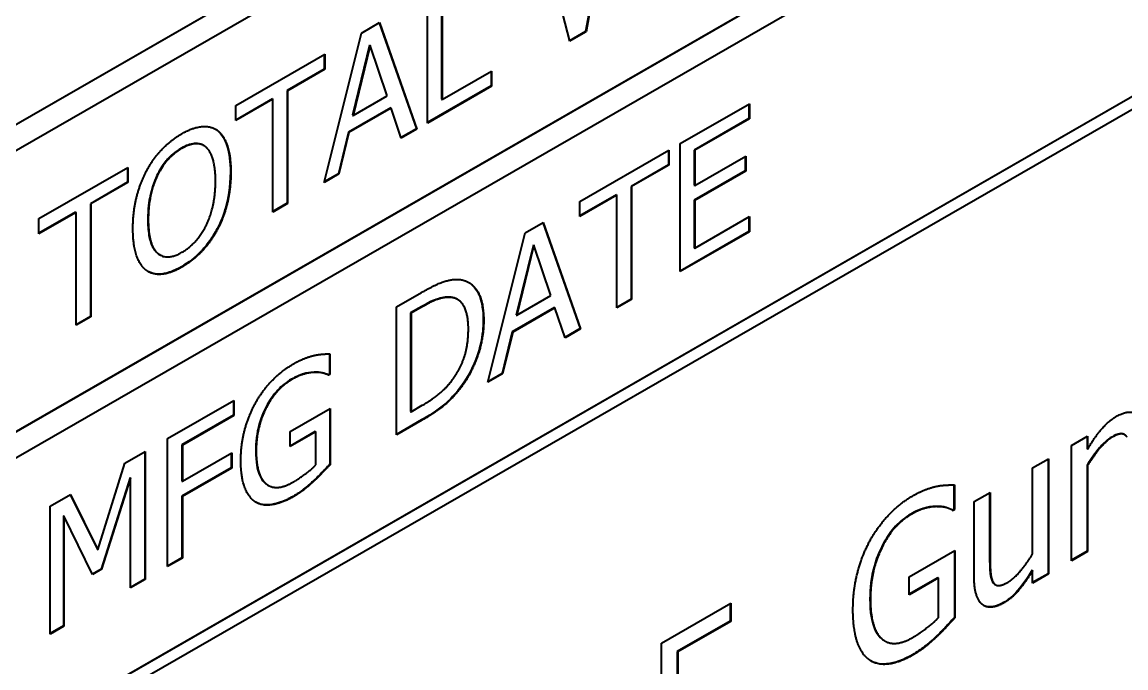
# Model space of a CAD drawing. Header units: millimetres. Extents: x 0 to 5945, y 0 to 4205.
# Drawn here: x 5573.86 to 5582.67, y 3282.31 to 3287.47 of the extents above; entities that cross this region are included whole.
import ezdxf

# ---------------------------------------------------------------- set-up
doc = ezdxf.new("R2010")
doc.units = ezdxf.units.MM
doc.header["$LTSCALE"] = 5
doc.layers.add('가시적인 것(ISO)', color=3, linetype='Continuous', lineweight=40)
doc.layers.add('가시적인 좁은 것(ISO)', color=3, linetype='Continuous', lineweight=35)

msp = doc.modelspace()

# ---------------------------------------------------------------- linework, layer by layer
at = {"layer": '가시적인 것(ISO)'}
for p, q in [((5573.3832, 3286.4074), (5589.1128, 3295.4655)), ((5589.1163, 3295.4634), (5573.3832, 3286.4033)), ((5573.3832, 3286.199), (5589.1163, 3295.2591)), ((5573.3832, 3283.9548), (5589.1128, 3293.0128)), ((5589.1163, 3293.0108), (5573.3832, 3283.9507)), ((5573.3832, 3283.7463), (5589.1163, 3292.8064)), ((5573.3832, 3281.5021), (5589.1128, 3290.5602)), ((5589.1163, 3290.5582), (5573.3832, 3281.4981)), ((5589.2047, 3290.5069), (5573.2948, 3281.345)), ((5578.5346, 3288.3445), (5578.3598, 3287.3959)), ((5578.5381, 3288.3425), (5578.3634, 3287.3938)), ((5578.233, 3287.3188), (5578.0074, 3288.2108)), ((5577.2109, 3287.7521), (5577.2109, 3286.8552)), ((5577.2144, 3287.7542), (5577.2144, 3286.8531)), ((5577.097, 3286.6646), (5577.097, 3287.6865)), ((5576.5705, 3287.3834), (5576.7152, 3287.4667)), ((5576.7129, 3287.4653), (5577.0096, 3286.6184)), ((5576.7152, 3287.4667), (5577.0132, 3286.6163)), ((5576.2725, 3286.1898), (5576.5705, 3287.3834)), ((5578.3598, 3287.3959), (5578.2321, 3287.3223)), ((5578.3634, 3287.3938), (5578.233, 3287.3188)), ((5578.3598, 3287.3959), (5578.3634, 3287.3938)), ((5576.6365, 3287.2863), (5576.5004, 3286.7267)), ((5576.64, 3287.2842), (5576.5039, 3286.7247)), ((5576.6365, 3287.2863), (5576.64, 3287.2842)), ((5576.7768, 3286.8819), (5576.64, 3287.2842)), ((5575.5677, 3286.8059), (5576.2783, 3287.2151)), ((5576.2747, 3287.213), (5576.2747, 3287.0962)), ((5576.2783, 3287.2151), (5576.2783, 3287.0942)), ((5576.2747, 3287.0962), (5575.9782, 3286.9254)), ((5576.2783, 3287.0942), (5575.9817, 3286.9234)), ((5576.2747, 3287.0962), (5576.2783, 3287.0942)), ((5577.2144, 3286.8531), (5577.6091, 3287.0804)), ((5577.6056, 3287.0784), (5577.6056, 3286.9615)), ((5577.6091, 3287.0804), (5577.6091, 3286.9595)), ((5575.9782, 3286.9254), (5575.9817, 3286.9234)), ((5575.9782, 3286.9254), (5575.9782, 3286.0244)), ((5575.9817, 3286.9234), (5575.9817, 3286.0224)), ((5577.6056, 3286.9615), (5577.097, 3286.6687)), ((5577.6091, 3286.9595), (5577.097, 3286.6646)), ((5577.6056, 3286.9615), (5577.6091, 3286.9595)), ((5575.8607, 3286.8578), (5575.5677, 3286.6891)), ((5575.8643, 3286.8557), (5575.5677, 3286.685)), ((5575.8607, 3286.8578), (5575.8643, 3286.8557)), ((5575.8643, 3285.9547), (5575.8643, 3286.8557)), ((5576.5039, 3286.7247), (5576.7768, 3286.8819)), ((5577.2109, 3286.8552), (5577.2144, 3286.8531)), ((5579.1133, 3286.5005), (5579.6663, 3286.8189)), ((5579.6663, 3286.8189), (5579.6663, 3286.698)), ((5575.5677, 3286.685), (5575.5677, 3286.8059)), ((5576.8055, 3286.7865), (5576.4681, 3286.5922)), ((5576.809, 3286.7845), (5576.4717, 3286.5902)), ((5576.8055, 3286.7865), (5576.809, 3286.7845)), ((5576.8893, 3286.545), (5576.809, 3286.7845)), ((5579.6627, 3286.8169), (5579.6627, 3286.7001)), ((5576.5004, 3286.7267), (5576.5039, 3286.7247)), ((5579.6627, 3286.7001), (5579.2272, 3286.4493)), ((5579.6663, 3286.698), (5579.2308, 3286.4472)), ((5579.6627, 3286.7001), (5579.6663, 3286.698)), ((5575.4195, 3286.6078), (5575.423, 3286.6058)), ((5576.4681, 3286.5922), (5576.3879, 3286.2603)), ((5576.4717, 3286.5902), (5576.3914, 3286.2583)), ((5576.4681, 3286.5922), (5576.4717, 3286.5902)), ((5577.0096, 3286.6184), (5576.8881, 3286.5484)), ((5577.0132, 3286.6163), (5576.8893, 3286.545)), ((5577.0096, 3286.6184), (5577.0132, 3286.6163)), ((5575.3089, 3286.4876), (5575.3125, 3286.4856)), ((5579.1133, 3285.4786), (5579.1133, 3286.5005)), ((5578.3132, 3286.0398), (5579.0238, 3286.4489)), ((5579.0202, 3286.4469), (5579.0202, 3286.3301)), ((5579.0238, 3286.4489), (5579.0238, 3286.328)), ((5579.2272, 3286.4493), (5579.2308, 3286.4472)), ((5579.2272, 3286.4493), (5579.2272, 3286.1694)), ((5579.2308, 3286.4472), (5579.2308, 3286.1673)), ((5579.2308, 3286.1673), (5579.6369, 3286.4012)), ((5579.6334, 3286.3992), (5579.6334, 3286.2823)), ((5579.6369, 3286.4012), (5579.6369, 3286.2803)), ((5573.9977, 3285.9017), (5574.7082, 3286.3109)), ((5574.7047, 3286.3089), (5574.7047, 3286.192)), ((5574.7082, 3286.3109), (5574.7082, 3286.19)), ((5579.0202, 3286.3301), (5578.7237, 3286.1593)), ((5579.0238, 3286.328), (5578.7272, 3286.1573)), ((5579.0202, 3286.3301), (5579.0238, 3286.328)), ((5576.3914, 3286.2583), (5576.2725, 3286.1898)), ((5576.3879, 3286.2603), (5576.2737, 3286.1946)), ((5576.3879, 3286.2603), (5576.3914, 3286.2583)), ((5579.6334, 3286.2823), (5579.2272, 3286.0485)), ((5579.6369, 3286.2803), (5579.2308, 3286.0464)), ((5579.6334, 3286.2823), (5579.6369, 3286.2803)), ((5574.7047, 3286.192), (5574.4081, 3286.0213)), ((5574.7082, 3286.19), (5574.4117, 3286.0192)), ((5574.7047, 3286.192), (5574.7082, 3286.19)), ((5578.7237, 3286.1593), (5578.7237, 3285.2583)), ((5578.7237, 3286.1593), (5578.7272, 3286.1573)), ((5578.7272, 3286.1573), (5578.7272, 3285.2562)), ((5579.2272, 3286.1694), (5579.2308, 3286.1673)), ((5578.6062, 3286.0917), (5578.3132, 3285.9229)), ((5578.6098, 3286.0896), (5578.3132, 3285.9189)), ((5578.3132, 3285.9189), (5578.3132, 3286.0398)), ((5578.6062, 3286.0917), (5578.6098, 3286.0896)), ((5578.6098, 3285.1886), (5578.6098, 3286.0896)), ((5579.2272, 3286.0485), (5579.2308, 3286.0464)), ((5579.2272, 3286.0485), (5579.2272, 3285.6692)), ((5579.2308, 3286.0464), (5579.2308, 3285.6671)), ((5574.2907, 3285.9536), (5573.9977, 3285.7849)), ((5574.2942, 3285.9516), (5573.9977, 3285.7808)), ((5574.2907, 3285.9536), (5574.2942, 3285.9516)), ((5574.2942, 3285.0506), (5574.2942, 3285.9516)), ((5574.4081, 3286.0213), (5574.4081, 3285.1203)), ((5574.4081, 3286.0213), (5574.4117, 3286.0192)), ((5574.4117, 3286.0192), (5574.4117, 3285.1182)), ((5575.9782, 3286.0244), (5575.8643, 3285.9588)), ((5575.9817, 3286.0224), (5575.8643, 3285.9547)), ((5575.9782, 3286.0244), (5575.9817, 3286.0224)), ((5573.9977, 3285.7808), (5573.9977, 3285.9017)), ((5577.877, 3285.7886), (5578.0217, 3285.8719)), ((5578.0193, 3285.8705), (5578.3161, 3285.0236)), ((5578.0217, 3285.8719), (5578.3197, 3285.0215)), ((5579.2308, 3285.6671), (5579.6663, 3285.9179)), ((5579.6627, 3285.9159), (5579.6627, 3285.799)), ((5579.6663, 3285.9179), (5579.6663, 3285.797)), ((5577.579, 3284.595), (5577.877, 3285.7886)), ((5579.6627, 3285.799), (5579.1133, 3285.4826)), ((5579.6663, 3285.797), (5579.1133, 3285.4786)), ((5579.6627, 3285.799), (5579.6663, 3285.797)), ((5577.9429, 3285.6915), (5577.8069, 3285.132)), ((5577.9465, 3285.6895), (5577.8104, 3285.1299)), ((5577.9429, 3285.6915), (5577.9465, 3285.6895)), ((5578.0833, 3285.2871), (5577.9465, 3285.6895)), ((5574.9608, 3285.6139), (5574.9643, 3285.6118)), ((5579.2272, 3285.6692), (5579.2308, 3285.6671)), ((5576.8499, 3285.1971), (5577.0511, 3285.313)), ((5577.3348, 3285.2581), (5577.3383, 3285.2561)), ((5577.8104, 3285.1299), (5578.0833, 3285.2871)), ((5578.7237, 3285.2583), (5578.6098, 3285.1927)), ((5578.7272, 3285.2562), (5578.6098, 3285.1886)), ((5578.7237, 3285.2583), (5578.7272, 3285.2562)), ((5576.8499, 3284.1751), (5576.8499, 3285.1971)), ((5577.0533, 3285.2007), (5576.9638, 3285.1492)), ((5576.9638, 3285.1492), (5576.9638, 3284.3624)), ((5576.9638, 3285.1492), (5576.9673, 3285.1471)), ((5577.0569, 3285.1987), (5576.9673, 3285.1471)), ((5576.9673, 3285.1471), (5576.9673, 3284.3604)), ((5578.112, 3285.1917), (5577.7746, 3284.9975)), ((5578.1155, 3285.1897), (5577.7782, 3284.9954)), ((5578.112, 3285.1917), (5578.1155, 3285.1897)), ((5578.1957, 3284.9502), (5578.1155, 3285.1897)), ((5574.4081, 3285.1203), (5574.2942, 3285.0546)), ((5574.4117, 3285.1182), (5574.2942, 3285.0506)), ((5574.4081, 3285.1203), (5574.4117, 3285.1182)), ((5577.8069, 3285.132), (5577.8104, 3285.1299)), ((5577.7746, 3284.9975), (5577.6944, 3284.6656)), ((5577.7782, 3284.9954), (5577.6979, 3284.6635)), ((5577.7746, 3284.9975), (5577.7782, 3284.9954)), ((5578.3161, 3285.0236), (5578.1946, 3284.9536)), ((5578.3197, 3285.0215), (5578.1957, 3284.9502)), ((5578.3161, 3285.0236), (5578.3197, 3285.0215)), ((5576.3156, 3284.8219), (5576.3156, 3284.6599)), ((5576.3191, 3284.8219), (5576.3191, 3284.6579)), ((5576.1938, 3284.6759), (5576.1973, 3284.6739)), ((5576.3156, 3284.6599), (5576.3055, 3284.6542)), ((5576.3055, 3284.6542), (5576.3091, 3284.6521)), ((5576.3191, 3284.6579), (5576.3091, 3284.6521)), ((5576.3156, 3284.6599), (5576.3191, 3284.6579)), ((5577.6979, 3284.6635), (5577.579, 3284.595)), ((5577.6944, 3284.6656), (5577.5802, 3284.5998)), ((5577.6944, 3284.6656), (5577.6979, 3284.6635)), ((5577.3628, 3284.5566), (5577.3663, 3284.5545)), ((5575.0248, 3284.1461), (5575.5534, 3284.4505)), ((5575.5499, 3284.4485), (5575.5499, 3284.3316)), ((5575.5534, 3284.4505), (5575.5534, 3284.3296)), ((5576.0018, 3284.2011), (5576.3227, 3284.3858)), ((5576.3192, 3284.3838), (5576.3192, 3283.9415)), ((5576.3227, 3284.3858), (5576.3227, 3283.9395)), ((5576.9638, 3284.3624), (5576.9673, 3284.3604)), ((5576.9673, 3284.3604), (5577.0569, 3284.412)), ((5575.5499, 3284.3316), (5575.1387, 3284.0949)), ((5575.5534, 3284.3296), (5575.1423, 3284.0928)), ((5575.5499, 3284.3316), (5575.5534, 3284.3296)), ((5577.0498, 3284.2943), (5576.8499, 3284.1792)), ((5577.0533, 3284.2923), (5576.8499, 3284.1751)), ((5576.2031, 3284.2018), (5576.0018, 3284.0859)), ((5576.0018, 3284.0818), (5576.0018, 3284.2011)), ((5576.2067, 3284.1998), (5576.0018, 3284.0818)), ((5576.2031, 3284.2018), (5576.2067, 3284.1998)), ((5576.2067, 3283.9356), (5576.2067, 3284.1998)), ((5582.6572, 3284.1786), (5582.6608, 3284.1766)), ((5575.0248, 3283.1242), (5575.0248, 3284.1461)), ((5575.1387, 3284.0949), (5575.1387, 3283.8067)), ((5575.1387, 3284.0949), (5575.1423, 3284.0928)), ((5575.1423, 3284.0928), (5575.1423, 3283.8046)), ((5582.2378, 3284.0912), (5582.365, 3284.1645)), ((5582.2378, 3283.171), (5582.2378, 3284.0912)), ((5582.3615, 3284.1624), (5582.3615, 3284.0642)), ((5582.365, 3284.1645), (5582.365, 3284.0621)), ((5574.6824, 3283.9489), (5574.8457, 3284.043)), ((5574.8422, 3284.0409), (5574.8422, 3283.0231)), ((5574.8457, 3284.043), (5574.8457, 3283.021)), ((5575.1423, 3283.8046), (5575.5362, 3284.0315)), ((5575.5327, 3284.0295), (5575.5327, 3283.9126)), ((5575.5362, 3284.0315), (5575.5362, 3283.9106)), ((5582.3615, 3284.0642), (5582.365, 3284.0621)), ((5574.469, 3283.2571), (5574.6824, 3283.9489)), ((5575.5327, 3283.9126), (5575.1387, 3283.6858)), ((5575.5327, 3283.9126), (5575.5362, 3283.9106)), ((5576.3192, 3283.9415), (5576.3227, 3283.9395)), ((5581.9267, 3283.912), (5582.0539, 3283.9853)), ((5581.9267, 3283.2244), (5581.9267, 3283.912)), ((5582.0504, 3283.9833), (5582.0504, 3283.0671)), ((5582.0539, 3283.9853), (5582.0539, 3283.0651)), ((5582.3615, 3283.934), (5582.3615, 3283.2463)), ((5582.3615, 3283.934), (5582.365, 3283.9319)), ((5582.365, 3283.9319), (5582.365, 3283.2442)), ((5574.7247, 3283.8358), (5574.4941, 3283.1042)), ((5574.7283, 3283.8337), (5574.4976, 3283.1022)), ((5574.7247, 3283.8358), (5574.7283, 3283.8337)), ((5574.7283, 3282.9534), (5574.7283, 3283.8337)), ((5575.5362, 3283.9106), (5575.1423, 3283.6837)), ((5575.1387, 3283.8067), (5575.1423, 3283.8046)), ((5575.8084, 3283.7857), (5575.812, 3283.7837)), ((5575.8254, 3283.774), (5575.8289, 3283.7719)), ((5581.2991, 3283.7754), (5581.2991, 3283.5806)), ((5581.3027, 3283.7753), (5581.3027, 3283.5785)), ((5574.0879, 3283.6066), (5574.2484, 3283.699)), ((5574.2464, 3283.6978), (5574.4654, 3283.2591)), ((5574.2484, 3283.699), (5574.469, 3283.2571)), ((5575.1387, 3283.6858), (5575.1387, 3283.1938)), ((5575.1387, 3283.6858), (5575.1423, 3283.6837)), ((5575.1423, 3283.6837), (5575.1423, 3283.1918)), ((5581.46, 3283.6433), (5581.5872, 3283.7165)), ((5581.5836, 3283.7145), (5581.5836, 3283.1939)), ((5581.5872, 3283.7165), (5581.5872, 3283.1918)), ((5574.0879, 3282.5846), (5574.0879, 3283.6066)), ((5581.2991, 3283.5806), (5581.288, 3283.5741)), ((5581.288, 3283.5741), (5581.2915, 3283.5721)), ((5581.3027, 3283.5785), (5581.2915, 3283.5721)), ((5581.2991, 3283.5806), (5581.3027, 3283.5785)), ((5581.46, 3283.046), (5581.46, 3283.6433)), ((5574.194, 3283.5301), (5574.1975, 3283.5281)), ((5574.194, 3283.5301), (5574.194, 3282.6498)), ((5574.426, 3283.0609), (5574.1975, 3283.5281)), ((5574.1975, 3283.5281), (5574.1975, 3282.6478)), ((5574.4654, 3283.2591), (5574.469, 3283.2571)), ((5580.9417, 3283.0417), (5581.307, 3283.2521)), ((5581.3034, 3283.25), (5581.3034, 3282.7185)), ((5581.307, 3283.2521), (5581.307, 3282.7164)), ((5582.3615, 3283.2463), (5582.2378, 3283.1751)), ((5582.365, 3283.2442), (5582.2378, 3283.171)), ((5582.3615, 3283.2463), (5582.365, 3283.2442)), ((5575.1387, 3283.1938), (5575.0248, 3283.1282)), ((5575.1423, 3283.1918), (5575.0248, 3283.1242)), ((5575.1387, 3283.1938), (5575.1423, 3283.1918)), ((5574.4941, 3283.1042), (5574.4244, 3283.0641)), ((5574.4976, 3283.1022), (5574.426, 3283.0609)), ((5574.4941, 3283.1042), (5574.4976, 3283.1022)), ((5580.9417, 3282.8986), (5580.9417, 3283.0417)), ((5581.1711, 3283.0348), (5580.9417, 3282.9027)), ((5581.1746, 3283.0327), (5580.9417, 3282.8986)), ((5581.1711, 3283.0348), (5581.1746, 3283.0327)), ((5581.1746, 3282.7157), (5581.1746, 3283.0327)), ((5581.9231, 3283.0952), (5581.9267, 3283.0932)), ((5581.9267, 3282.9918), (5581.9267, 3283.0932)), ((5582.0504, 3283.0671), (5581.9267, 3282.9959)), ((5582.0539, 3283.0651), (5581.9267, 3282.9918)), ((5582.0504, 3283.0671), (5582.0539, 3283.0651)), ((5574.8422, 3283.0231), (5574.7283, 3282.9575)), ((5574.8457, 3283.021), (5574.7283, 3282.9534)), ((5574.8422, 3283.0231), (5574.8457, 3283.021)), ((5581.6282, 3282.9804), (5581.6317, 3282.9783)), ((5578.9647, 3282.5125), (5579.5174, 3282.8307)), ((5579.5139, 3282.8287), (5579.5139, 3282.6887)), ((5579.5174, 3282.8307), (5579.5174, 3282.6866)), ((5579.5139, 3282.6887), (5579.091, 3282.4451)), ((5579.5174, 3282.6866), (5579.0945, 3282.4431)), ((5579.5139, 3282.6887), (5579.5174, 3282.6866)), ((5581.3034, 3282.7185), (5581.307, 3282.7164)), ((5574.194, 3282.6498), (5574.0879, 3282.5887)), ((5574.1975, 3282.6478), (5574.0879, 3282.5846)), ((5574.194, 3282.6498), (5574.1975, 3282.6478)), ((5578.9647, 3281.8804), (5578.9647, 3282.5125)), ((5580.7448, 3282.5315), (5580.7483, 3282.5295)), ((5579.091, 3282.4451), (5579.091, 3282.1182)), ((5579.091, 3282.4451), (5579.0945, 3282.4431)), ((5579.0945, 3282.4431), (5579.0945, 3282.1162))]:
    msp.add_line(p, q, dxfattribs=at)
for points, degree in [([(5574.8536, 3286.2779), (5574.9052, 3286.3755), (5575.0492, 3286.5288), (5575.138, 3286.5799)], 2), ([(5575.138, 3286.5799), (5575.2282, 3286.6319), (5575.3729, 3286.6423), (5575.423, 3286.6058)], 2), ([(5575.4067, 3286.6163), (5575.4111, 3286.6137), (5575.4154, 3286.6109), (5575.4195, 3286.6078)], 3), ([(5575.423, 3286.6058), (5575.4732, 3286.5668), (5575.5291, 3286.4002), (5575.5291, 3286.2726)], 2), ([(5575.3342, 3286.4694), (5575.2991, 3286.5021), (5575.2003, 3286.4982), (5575.1387, 3286.4628)], 2), ([(5575.4066, 3286.2021), (5575.4066, 3286.3031), (5575.3686, 3286.4378), (5575.3342, 3286.4694)], 2), ([(5575.1387, 3286.4628), (5575.0749, 3286.426), (5574.979, 3286.3194), (5574.9424, 3286.2437)], 2), ([(5574.7476, 3285.8226), (5574.7476, 3285.951), (5574.8028, 3286.1782), (5574.8536, 3286.2779)], 2), ([(5574.9424, 3286.2437), (5574.9073, 3286.1713), (5574.8701, 3285.9925), (5574.8701, 3285.8932)], 2), ([(5575.1387, 3285.6329), (5575.2612, 3285.7035), (5575.4066, 3286.0009), (5575.4066, 3286.2021)], 2), ([(5575.5291, 3286.2726), (5575.5291, 3286.1484), (5575.4746, 3285.9158), (5575.423, 3285.8182)], 2), ([(5574.8701, 3285.8932), (5574.8701, 3285.6919), (5575.0162, 3285.5624), (5575.1387, 3285.6329)], 2), ([(5574.8529, 3285.4899), (5574.802, 3285.5285), (5574.7476, 3285.6968), (5574.7476, 3285.8226)], 2), ([(5575.423, 3285.8182), (5575.3686, 3285.7157), (5575.2246, 3285.5648), (5575.138, 3285.5149)], 2), ([(5575.138, 3285.5149), (5575.0484, 3285.4634), (5574.9052, 3285.4513), (5574.8529, 3285.4899)], 2), ([(5577.0511, 3285.313), (5577.1758, 3285.3848), (5577.3176, 3285.4234), (5577.3677, 3285.4141)], 2), ([(5577.3677, 3285.4141), (5577.453, 3285.3978), (5577.5468, 3285.2357), (5577.5468, 3285.0866)], 2), ([(5577.2904, 3285.2719), (5577.2431, 3285.277), (5577.1364, 3285.2445), (5577.0569, 3285.1987)], 2), ([(5577.3348, 3285.2581), (5577.3204, 3285.2664), (5577.3044, 3285.2716), (5577.2868, 3285.2739)], 3), ([(5577.4243, 3285.0178), (5577.4243, 3285.1353), (5577.357, 3285.263), (5577.2904, 3285.2719)], 2), ([(5577.5468, 3285.0866), (5577.5468, 3284.9467), (5577.4487, 3284.6649), (5577.3663, 3284.5545)], 2), ([(5577.3011, 3284.6205), (5577.3627, 3284.704), (5577.4243, 3284.8985), (5577.4243, 3285.0178)], 2), ([(5576.0297, 3284.743), (5576.0749, 3284.769), (5576.1565, 3284.8011), (5576.1938, 3284.8093)], 2), ([(5576.1938, 3284.8093), (5576.2238, 3284.8167), (5576.2969, 3284.8223), (5576.3191, 3284.8219)], 2), ([(5575.7246, 3284.4273), (5575.7783, 3284.5254), (5575.9359, 3284.689), (5576.0297, 3284.743)], 2), ([(5576.0161, 3284.6176), (5575.8886, 3284.5442), (5575.731, 3284.2315), (5575.731, 3284.0468)], 2), ([(5576.1973, 3284.6739), (5576.1615, 3284.674), (5576.0691, 3284.6481), (5576.0161, 3284.6176)], 2), ([(5576.3091, 3284.6521), (5576.2869, 3284.6617), (5576.2403, 3284.6755), (5576.1973, 3284.6739)], 2), ([(5577.0569, 3284.412), (5577.1349, 3284.4569), (5577.2531, 3284.554), (5577.3011, 3284.6205)], 2), ([(5577.3663, 3284.5545), (5577.299, 3284.4669), (5577.1607, 3284.3542), (5577.0533, 3284.2923)], 2), ([(5575.6086, 3283.9721), (5575.6086, 3284.0955), (5575.6687, 3284.3256), (5575.7246, 3284.4273)], 2), ([(5582.5945, 3284.3225), (5582.7063, 3284.3868), (5582.8318, 3284.2802), (5582.8318, 3284.1103)], 2), ([(5582.365, 3284.0621), (5582.4218, 3284.1574), (5582.5326, 3284.2868), (5582.5945, 3284.3225)], 2), ([(5582.6805, 3284.1563), (5582.665, 3284.1822), (5582.6091, 3284.1838), (5582.561, 3284.1561)], 2), ([(5582.561, 3284.1561), (5582.5137, 3284.1289), (5582.4132, 3284.0093), (5582.365, 3283.9319)], 2), ([(5575.731, 3284.0468), (5575.731, 3283.9441), (5575.7726, 3283.814), (5575.812, 3283.7837)], 2), ([(5575.7239, 3283.6402), (5575.668, 3283.6759), (5575.6086, 3283.8421), (5575.6086, 3283.9721)], 2), ([(5576.0247, 3283.7977), (5576.0741, 3283.8262), (5576.173, 3283.8996), (5576.2067, 3283.9356)], 2), ([(5576.3227, 3283.9395), (5576.3005, 3283.9151), (5576.2246, 3283.8358), (5576.1923, 3283.8064)], 2), ([(5575.8084, 3283.7857), (5575.8138, 3283.7813), (5575.8195, 3283.7774), (5575.8254, 3283.774)], 3), ([(5575.812, 3283.7837), (5575.8499, 3283.7525), (5575.9574, 3283.7589), (5576.0247, 3283.7977)], 2), ([(5576.1923, 3283.8064), (5576.1486, 3283.7664), (5576.0784, 3283.711), (5576.029, 3283.6826)], 2), ([(5580.9735, 3283.6911), (5581.0242, 3283.7203), (5581.117, 3283.7558), (5581.16, 3283.7647)], 2), ([(5581.16, 3283.7647), (5581.1935, 3283.7721), (5581.2769, 3283.7764), (5581.3027, 3283.7753)], 2), ([(5576.029, 3283.6826), (5575.9352, 3283.6285), (5575.7798, 3283.6053), (5575.7239, 3283.6402)], 2), ([(5580.6245, 3283.3222), (5580.6864, 3283.4383), (5580.866, 3283.6292), (5580.9735, 3283.6911)], 2), ([(5581.1643, 3283.6022), (5581.123, 3283.6033), (5581.0182, 3283.5757), (5580.9571, 3283.5406)], 2), ([(5581.2915, 3283.5721), (5581.2666, 3283.5846), (5581.2124, 3283.6021), (5581.1643, 3283.6022)], 2), ([(5580.9571, 3283.5406), (5580.8119, 3283.4569), (5580.6322, 3283.0871), (5580.6322, 3282.8655)], 2), ([(5580.493, 3282.7804), (5580.493, 3282.9284), (5580.5609, 3283.2021), (5580.6245, 3283.3222)], 2), ([(5581.7307, 3283.0002), (5581.7771, 3283.0269), (5581.8828, 3283.1524), (5581.9267, 3283.2244)], 2), ([(5581.5872, 3283.1918), (5581.5872, 3283.1183), (5581.5958, 3283.0268), (5581.6112, 3283)], 2), ([(5581.5279, 3282.8188), (5581.4961, 3282.8432), (5581.46, 3282.9526), (5581.46, 3283.046)], 2), ([(5581.9267, 3283.0932), (5581.8682, 3282.9969), (5581.7625, 3282.8714), (5581.6972, 3282.8338)], 2), ([(5581.6077, 3283.002), (5581.613, 3282.9927), (5581.6197, 3282.9852), (5581.6282, 3282.9804)], 3), ([(5581.6112, 3283), (5581.6267, 3282.9731), (5581.6809, 3282.9715), (5581.7307, 3283.0002)], 2), ([(5580.6322, 3282.8655), (5580.6322, 3282.7423), (5580.6795, 3282.5847), (5580.7242, 3282.5468)], 2), ([(5580.6245, 3282.3781), (5580.5609, 3282.4229), (5580.493, 3282.6243), (5580.493, 3282.7804)], 2), ([(5581.6972, 3282.8338), (5581.6482, 3282.8056), (5581.5605, 3282.7949), (5581.5279, 3282.8188)], 2), ([(5580.9666, 3282.5562), (5581.0233, 3282.5889), (5581.1359, 3282.6736), (5581.1746, 3282.7157)], 2), ([(5581.307, 3282.7164), (5581.2812, 3282.6877), (5581.1952, 3282.5954), (5581.1583, 3282.5612)], 2), ([(5580.7207, 3282.5488), (5580.7282, 3282.5422), (5580.7363, 3282.5364), (5580.7448, 3282.5315)], 3), ([(5580.7242, 3282.5468), (5580.768, 3282.5084), (5580.8901, 3282.5121), (5580.9666, 3282.5562)], 2), ([(5581.1583, 3282.5612), (5581.1084, 3282.5146), (5581.0285, 3282.4507), (5580.9717, 3282.418)], 2), ([(5580.9717, 3282.418), (5580.8652, 3282.3567), (5580.6881, 3282.3342), (5580.6245, 3282.3781)], 2)]:
    msp.add_open_spline(points, degree=degree, dxfattribs=at)
for points, knots in [([(5575.4195, 3286.6078), (5575.458, 3286.5778), (5575.4821, 3286.5317), (5575.518, 3286.4246), (5575.5255, 3286.351), (5575.5255, 3286.2747)], [-0.09854339, -0.09854339, -0.09854339, -0.09854339, -0.05603488, -0.05603488, 0, 0, 0, 0]), ([(5575.3089, 3286.4876), (5575.3024, 3286.4913), (5575.2956, 3286.4944), (5575.2726, 3286.5018), (5575.2557, 3286.5034), (5575.2049, 3286.4985), (5575.1703, 3286.485), (5575.1351, 3286.4648)], [-0.05452309, -0.05452309, -0.05452309, -0.05452309, -0.04668159, -0.04668159, -0.0298476, -0.0298476, 0, 0, 0, 0]), ([(5575.1351, 3286.4648), (5575.1119, 3286.4514), (5575.0885, 3286.4354), (5575.0396, 3286.3937), (5575.0204, 3286.3721), (5574.9804, 3286.3225), (5574.9579, 3286.2851), (5574.9389, 3286.2458)], [-0.05013354, -0.05013354, -0.05013354, -0.05013354, -0.03915095, -0.03915095, -0.02635267, -0.02635267, 0, 0, 0, 0]), ([(5574.9389, 3286.2458), (5574.9131, 3286.1926), (5574.8962, 3286.1372), (5574.8765, 3286.0422), (5574.8665, 3285.979), (5574.8665, 3285.8952)], [-0.1397911, -0.1397911, -0.1397911, -0.1397911, -0.0615246, -0.0615246, 0, 0, 0, 0]), ([(5575.5255, 3286.2747), (5575.5255, 3286.1499), (5575.5052, 3286.0557), (5575.4717, 3285.9353), (5575.4495, 3285.8769), (5575.4195, 3285.8203)], [-0.07947298, -0.07947298, -0.07947298, -0.07947298, -0.03850411, -0.03850411, 0, 0, 0, 0]), ([(5574.8665, 3285.8952), (5574.8665, 3285.8515), (5574.8691, 3285.8084), (5574.8815, 3285.7358), (5574.8903, 3285.7044), (5574.9222, 3285.6406), (5574.9442, 3285.6234), (5574.9608, 3285.6139)], [-0.10428566, -0.10428566, -0.10428566, -0.10428566, -0.08816651, -0.08816651, -0.07438287, -0.07438287, -0.05498021, -0.05498021, -0.05498021, -0.05498021]), ([(5575.4195, 3285.8203), (5575.4019, 3285.787), (5575.3823, 3285.7549), (5575.3327, 3285.6851), (5575.3079, 3285.6578), (5575.2425, 3285.5893), (5575.189, 3285.5484), (5575.1344, 3285.517)], [-0.07035374, -0.07035374, -0.07035374, -0.07035374, -0.05988371, -0.05988371, -0.04632861, -0.04632861, 0, 0, 0, 0]), ([(5575.1344, 3285.517), (5575.1027, 3285.4987), (5575.0711, 3285.4838), (5575.0112, 3285.4641), (5574.9834, 3285.4589), (5574.9235, 3285.4581), (5574.8938, 3285.4655), (5574.8675, 3285.4802)], [-0.09093446, -0.09093446, -0.09093446, -0.09093446, -0.06411402, -0.06411402, -0.03908731, -0.03908731, -0.00753045, -0.00753045, -0.00753045, -0.00753045]), ([(5577.4248, 3285.3936), (5577.4334, 3285.3885), (5577.4417, 3285.3827), (5577.4712, 3285.3577), (5577.4927, 3285.3309), (5577.534, 3285.2366), (5577.5433, 3285.165), (5577.5433, 3285.0887)], [-0.1069003, -0.1069003, -0.1069003, -0.1069003, -0.0934419, -0.0934419, -0.0560245, -0.0560245, 0, 0, 0, 0]), ([(5577.2868, 3285.2739), (5577.2554, 3285.2773), (5577.2218, 3285.2736), (5577.1644, 3285.2561), (5577.1239, 3285.2414), (5577.0533, 3285.2007)], [-0.1576458, -0.1576458, -0.1576458, -0.1576458, -0.059904, -0.059904, 0, 0, 0, 0]), ([(5577.5433, 3285.0887), (5577.5433, 3285.0312), (5577.5371, 3284.9708), (5577.5061, 3284.8336), (5577.4822, 3284.772), (5577.4357, 3284.6675), (5577.4026, 3284.6099), (5577.3628, 3284.5566)], [-0.09408021, -0.09408021, -0.09408021, -0.09408021, -0.06940034, -0.06940034, -0.04049023, -0.04049023, 0, 0, 0, 0]), ([(5576.0126, 3284.6196), (5575.9934, 3284.6086), (5575.9743, 3284.5957), (5575.9376, 3284.5664), (5575.9203, 3284.5504), (5575.8728, 3284.4993), (5575.8459, 3284.4616), (5575.8004, 3284.3811), (5575.7752, 3284.3283), (5575.7352, 3284.1876), (5575.7275, 3284.1155), (5575.7275, 3284.0488)], [-0.1907263, -0.1907263, -0.1907263, -0.1907263, -0.1642279, -0.1642279, -0.13916, -0.13916, -0.092705, -0.092705, -0.0489224, -0.0489224, 0, 0, 0, 0]), ([(5576.1938, 3284.6759), (5576.1625, 3284.676), (5576.1305, 3284.6683), (5576.0794, 3284.654), (5576.046, 3284.6389), (5576.0126, 3284.6196)], [-0.04479022, -0.04479022, -0.04479022, -0.04479022, -0.02837861, -0.02837861, 0, 0, 0, 0]), ([(5576.3055, 3284.6542), (5576.2908, 3284.6605), (5576.2756, 3284.666), (5576.2421, 3284.6759), (5576.2176, 3284.6768), (5576.1938, 3284.6759)], [-0.0416334, -0.0416334, -0.0416334, -0.0416334, -0.02229884, -0.02229884, 0, 0, 0, 0]), ([(5577.3628, 3284.5566), (5577.3005, 3284.4756), (5577.2512, 3284.4328), (5577.1712, 3284.3676), (5577.1056, 3284.3265), (5577.0498, 3284.2943)], [-0.06880073, -0.06880073, -0.06880073, -0.06880073, -0.04741805, -0.04741805, 0, 0, 0, 0]), ([(5582.6572, 3284.1786), (5582.6563, 3284.1792), (5582.6554, 3284.1797), (5582.6437, 3284.1854), (5582.6329, 3284.1858), (5582.6037, 3284.1818), (5582.5806, 3284.1715), (5582.5575, 3284.1581)], [-0.03065683, -0.03065683, -0.03065683, -0.03065683, -0.0297502, -0.0297502, -0.01964082, -0.01964082, 0, 0, 0, 0]), ([(5582.5575, 3284.1581), (5582.5412, 3284.1488), (5582.5252, 3284.1368), (5582.4865, 3284.1023), (5582.4684, 3284.0812), (5582.4243, 3284.0288), (5582.3915, 3283.9823), (5582.3615, 3283.934)], [-0.04783413, -0.04783413, -0.04783413, -0.04783413, -0.04228344, -0.04228344, -0.03417336, -0.03417336, 0, 0, 0, 0]), ([(5575.7275, 3284.0488), (5575.7275, 3283.9548), (5575.7406, 3283.8989), (5575.7675, 3283.8305), (5575.7848, 3283.8039), (5575.8084, 3283.7857)], [-0.06571072, -0.06571072, -0.06571072, -0.06571072, -0.03072622, -0.03072622, 0, 0, 0, 0]), ([(5576.3192, 3283.9415), (5576.2964, 3283.9165), (5576.2647, 3283.8835), (5576.2363, 3283.8537), (5576.2124, 3283.8299), (5576.1888, 3283.8085)], [-0.02607044, -0.02607044, -0.02607044, -0.02607044, -0.02082006, -0.02082006, 0, 0, 0, 0]), ([(5576.1888, 3283.8085), (5576.1629, 3283.7847), (5576.1366, 3283.7617), (5576.083, 3283.7194), (5576.0529, 3283.7004), (5576.0255, 3283.6846)], [-0.04611182, -0.04611182, -0.04611182, -0.04611182, -0.02323585, -0.02323585, 0, 0, 0, 0]), ([(5576.0255, 3283.6846), (5575.9916, 3283.6651), (5575.9578, 3283.6489), (5575.8935, 3283.6261), (5575.8627, 3283.6188), (5575.7939, 3283.6138), (5575.7583, 3283.6208), (5575.7273, 3283.6381)], [-0.0951454, -0.0951454, -0.0951454, -0.0951454, -0.0664999, -0.0664999, -0.03983799, -0.03983799, -0.00281639, -0.00281639, -0.00281639, -0.00281639]), ([(5581.1607, 3283.6042), (5581.1201, 3283.6053), (5581.0819, 3283.5954), (5581.0301, 3283.5818), (5580.9919, 3283.5646), (5580.9536, 3283.5426)], [-0.04550665, -0.04550665, -0.04550665, -0.04550665, -0.03248246, -0.03248246, 0, 0, 0, 0]), ([(5581.288, 3283.5741), (5581.2713, 3283.5825), (5581.2539, 3283.5896), (5581.2152, 3283.6021), (5581.1878, 3283.6042), (5581.1607, 3283.6042)], [-0.04799963, -0.04799963, -0.04799963, -0.04799963, -0.02569689, -0.02569689, 0, 0, 0, 0]), ([(5580.9536, 3283.5426), (5580.9324, 3283.5304), (5580.9112, 3283.516), (5580.8706, 3283.4833), (5580.8514, 3283.4655), (5580.7981, 3283.4079), (5580.7679, 3283.3651), (5580.7167, 3283.274), (5580.6866, 3283.2111), (5580.6379, 3283.0385), (5580.6287, 3282.9495), (5580.6287, 3282.8675)], [-0.2319582, -0.2319582, -0.2319582, -0.2319582, -0.2003238, -0.2003238, -0.1702621, -0.1702621, -0.1137684, -0.1137684, -0.0601506, -0.0601506, 0, 0, 0, 0]), ([(5581.5836, 3283.1939), (5581.5836, 3283.1186), (5581.587, 3283.0814), (5581.5917, 3283.0422), (5581.5975, 3283.0197), (5581.6077, 3283.002)], [-0.03109489, -0.03109489, -0.03109489, -0.03109489, -0.01930598, -0.01930598, 0, 0, 0, 0]), ([(5581.9231, 3283.0952), (5581.8796, 3283.0235), (5581.8349, 3282.9593), (5581.7608, 3282.8811), (5581.7277, 3282.8554), (5581.6937, 3282.8359)], [-0.06807418, -0.06807418, -0.06807418, -0.06807418, -0.02887334, -0.02887334, 0, 0, 0, 0]), ([(5580.6287, 3282.8675), (5580.6287, 3282.754), (5580.6437, 3282.6873), (5580.6735, 3282.6052), (5580.6933, 3282.572), (5580.7207, 3282.5488)], [-0.07712736, -0.07712736, -0.07712736, -0.07712736, -0.03676839, -0.03676839, 0, 0, 0, 0]), ([(5581.6937, 3282.8359), (5581.6751, 3282.8251), (5581.6566, 3282.8167), (5581.625, 3282.8064), (5581.6061, 3282.8016), (5581.5678, 3282.801), (5581.5508, 3282.8053), (5581.5357, 3282.8136)], [-0.06519005, -0.06519005, -0.06519005, -0.06519005, -0.04083245, -0.04083245, -0.02274527, -0.02274527, -0.00468683, -0.00468683, -0.00468683, -0.00468683]), ([(5581.3034, 3282.7185), (5581.2766, 3282.6885), (5581.2429, 3282.6524), (5581.2088, 3282.6159), (5581.1817, 3282.5882), (5581.1547, 3282.5633)], [-0.03145933, -0.03145933, -0.03145933, -0.03145933, -0.0238809, -0.0238809, 0, 0, 0, 0]), ([(5581.1547, 3282.5633), (5581.1252, 3282.5357), (5581.0953, 3282.509), (5581.0341, 3282.4601), (5580.9995, 3282.4381), (5580.9682, 3282.4201)], [-0.05271934, -0.05271934, -0.05271934, -0.05271934, -0.02656558, -0.02656558, 0, 0, 0, 0]), ([(5580.9682, 3282.4201), (5580.9293, 3282.3977), (5580.8904, 3282.3793), (5580.8167, 3282.3542), (5580.7813, 3282.3467), (5580.7063, 3282.3437), (5580.669, 3282.3522), (5580.6363, 3282.3706)], [-0.1094442, -0.1094442, -0.1094442, -0.1094442, -0.0764086, -0.0764086, -0.0455615, -0.0455615, -0.0062704, -0.0062704, -0.0062704, -0.0062704])]:
    msp.add_open_spline(points, degree=3, knots=knots, dxfattribs=at)
at = {"layer": '가시적인 좁은 것(ISO)'}
for p, q in [((5575.1351, 3286.4648), (5575.1387, 3286.4628)), ((5574.9389, 3286.2458), (5574.9424, 3286.2437)), ((5575.5255, 3286.2747), (5575.5291, 3286.2726)), ((5574.8665, 3285.8952), (5574.8701, 3285.8932)), ((5575.4195, 3285.8203), (5575.423, 3285.8182)), ((5575.1344, 3285.517), (5575.138, 3285.5149)), ((5577.2868, 3285.2739), (5577.2904, 3285.2719)), ((5577.0533, 3285.2007), (5577.0569, 3285.1987)), ((5577.5433, 3285.0887), (5577.5468, 3285.0866)), ((5576.0126, 3284.6196), (5576.0161, 3284.6176)), ((5577.0498, 3284.2943), (5577.0533, 3284.2923)), ((5582.5575, 3284.1581), (5582.561, 3284.1561)), ((5575.7275, 3284.0488), (5575.731, 3284.0468)), ((5576.1888, 3283.8085), (5576.1923, 3283.8064)), ((5576.0255, 3283.6846), (5576.029, 3283.6826)), ((5581.1607, 3283.6042), (5581.1643, 3283.6022)), ((5580.9536, 3283.5426), (5580.9571, 3283.5406)), ((5581.5836, 3283.1939), (5581.5872, 3283.1918)), ((5581.6077, 3283.002), (5581.6112, 3283)), ((5580.6287, 3282.8675), (5580.6322, 3282.8655)), ((5581.6937, 3282.8359), (5581.6972, 3282.8338)), ((5580.7207, 3282.5488), (5580.7242, 3282.5468)), ((5581.1547, 3282.5633), (5581.1583, 3282.5612)), ((5580.9682, 3282.4201), (5580.9717, 3282.418))]:
    msp.add_line(p, q, dxfattribs=at)

doc.saveas('drawing.dxf')
